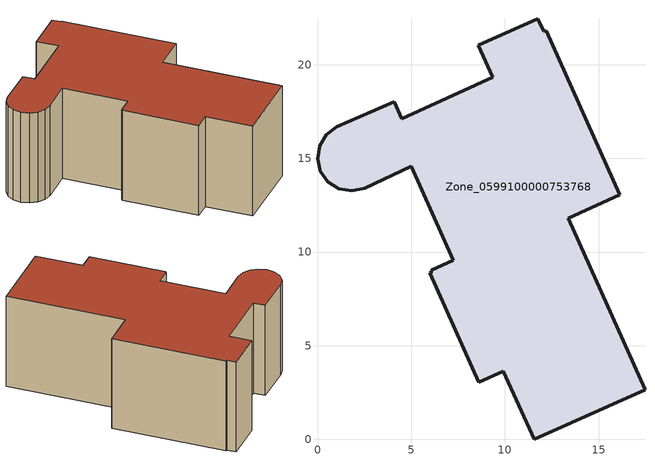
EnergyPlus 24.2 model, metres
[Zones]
Zone_0599100000753768
 floor ground (C_G): 16.14,13.05 13.37,11.8 17.48,2.66 11.55,0 9.92,3.64 8.62,3.05 5.99,8.89 6.12,8.94 6.08,9.03 7.26,9.56 5.01,14.59 2.51,13.41 1.83,13.26 1.15,13.39 0.56,13.75 0.16,14.31 0,14.99 0.11,15.68 0.47,16.27 1.03,16.69 4.08,18.02 4.5,17.11 9.36,19.33 8.59,21.03 11.75,22.46 12.07,21.77 12.2,21.8 z0
 wall outside (C_F): 11.75,22.46 8.59,21.03 9.36,19.33 4.5,17.11 4.08,18.02 1.03,16.69 0.47,16.27 0.11,15.68 0,14.99 0.16,14.31 0.56,13.75 1.15,13.39 1.83,13.26 2.51,13.41 5.01,14.59 7.26,9.56 6.08,9.03 6.12,8.94 5.99,8.89 8.62,3.05 9.92,3.64 11.55,0 17.48,2.66 13.37,11.8 16.14,13.05 12.2,21.8 12.07,21.77 11.75,22.46 z0:8.25
 roof outside (C_R): 16.14,13.05 12.2,21.8 12.07,21.77 11.75,22.46 8.59,21.03 9.36,19.33 4.5,17.11 4.08,18.02 1.03,16.69 0.47,16.27 0.11,15.68 0,14.99 0.16,14.31 0.56,13.75 1.15,13.39 1.83,13.26 2.51,13.41 5.01,14.59 7.26,9.56 6.08,9.03 6.12,8.94 5.99,8.89 8.62,3.05 9.92,3.64 11.55,0 17.48,2.66 13.37,11.8 z8.25
[BUILDING]
Pand.0599100000753768: North Axis=0; Terrain=City; Loads Convergence Tolerance Value=0.04; Temperature Convergence Tolerance Value=0.4; Solar Distribution=FullExterior; Maximum Number of Warmup Days=25; Minimum Number of Warmup Days=1
[Site:Location]
Rotterdam.The.Hague.AP_ZH_NLD Design_Conditions: Latitude=51.96; Longitude=4.45; Time Zone=1; Elevation=-4.5
[SITE:GROUNDTEMPERATURE:BUILDINGSURFACE]
18, 18, 18, 18, 18, 18, 18, 18, 18, 18, 18, 18
[MATERIAL] Thermal Absorptance=0.9; Solar Absorptance=0.7; Visible Absorptance=0.7
Name | Roughness | Thickness | Conductivity | Density | Specific Heat
G.D.2006-2014 | MediumSmooth | 0.15 | 0.06 | 540 | 1210
F.D.2006-2014 | Rough | 0.3 | 0.12 | 1920 | 840
R.D.2006-2014 | MediumRough | 0.2 | 0.08 | 1500 | 1000
[CONSTRUCTION]
C_G: G.D.2006-2014
C_F: F.D.2006-2014
C_R: R.D.2006-2014
[ZONE]
Zone_0599100000753768: Type=1; Multiplier=1; Ceiling Height=Autocalculate; Volume=Autocalculate; Floor Area=autocalculate; Part of Total Floor Area=Yes
[ZONEINFILTRATION:DESIGNFLOWRATE]
Infil_Zone_0599100000753768: Zone or ZoneList or Space or SpaceList=Zone_0599100000753768; Schedule=AlwaysOn; Design Flow Rate Calculation Method=Flow/Area; Flow Rate per Floor Area=0.0021; Constant Term Coefficient=1; Temperature Term Coefficient=0; Velocity Term Coefficient=0; Velocity Squared Term Coefficient=0
[HVACTEMPLATE:ZONE:IDEALLOADSAIRSYSTEM]
Zone_0599100000753768: Maximum Heating Supply Air Temperature=50; Minimum Cooling Supply Air Temperature=13; Maximum Heating Supply Air Humidity Ratio=0.0156; Minimum Cooling Supply Air Humidity Ratio=0.0077; Heating Limit=NoLimit; Cooling Limit=NoLimit; Dehumidification Control Type=ConstantSensibleHeatRatio; Cooling Sensible Heat Ratio=0.7; Dehumidification Setpoint=60; Humidification Control Type=None; Humidification Setpoint=30; Outdoor Air Method=None; Outdoor Air Flow Rate per Person=0.00944; Outdoor Air Flow Rate per Zone Floor Area=0; Outdoor Air Flow Rate per Zone=0; Demand Controlled Ventilation Type=None; Outdoor Air Economizer Type=NoEconomizer; Heat Recovery Type=None; Sensible Heat Recovery Effectiveness=0.7; Latent Heat Recovery Effectiveness=0.65
[ZONECONTROL:THERMOSTAT]
ThermostatControl_Zone_0599100000753768: Zone or ZoneList=Zone_0599100000753768; Control Type Schedule=DualSetpointControlType; Control 1=Thermostat_Zone_0599100000753768; Temperature Difference Between Cutout And Setpoint=0
[THERMOSTATSETPOINT:DUALSETPOINT]
Thermostat_Zone_0599100000753768: Heating Setpoint Temperature Schedule=HeatingSetpoint_Zone_0599100000753768; Cooling Setpoint Temperature Schedule=CoolingSetpoint_Zone_0599100000753768
[SCHEDULE:COMPACT]
HeatingSetpoint_Zone_0599100000753768: Through: 12/31, For: AllDays, Until: 24:00, 21
CoolingSetpoint_Zone_0599100000753768: Through: 12/31, For: AllDays, Until: 24:00, 24
DualSetpointControlType: Through: 12/31, For: AllDays, Until: 24:00, 4
AlwaysOn: Through: 12/31, For: AllDays, Until: 24:00, 1
